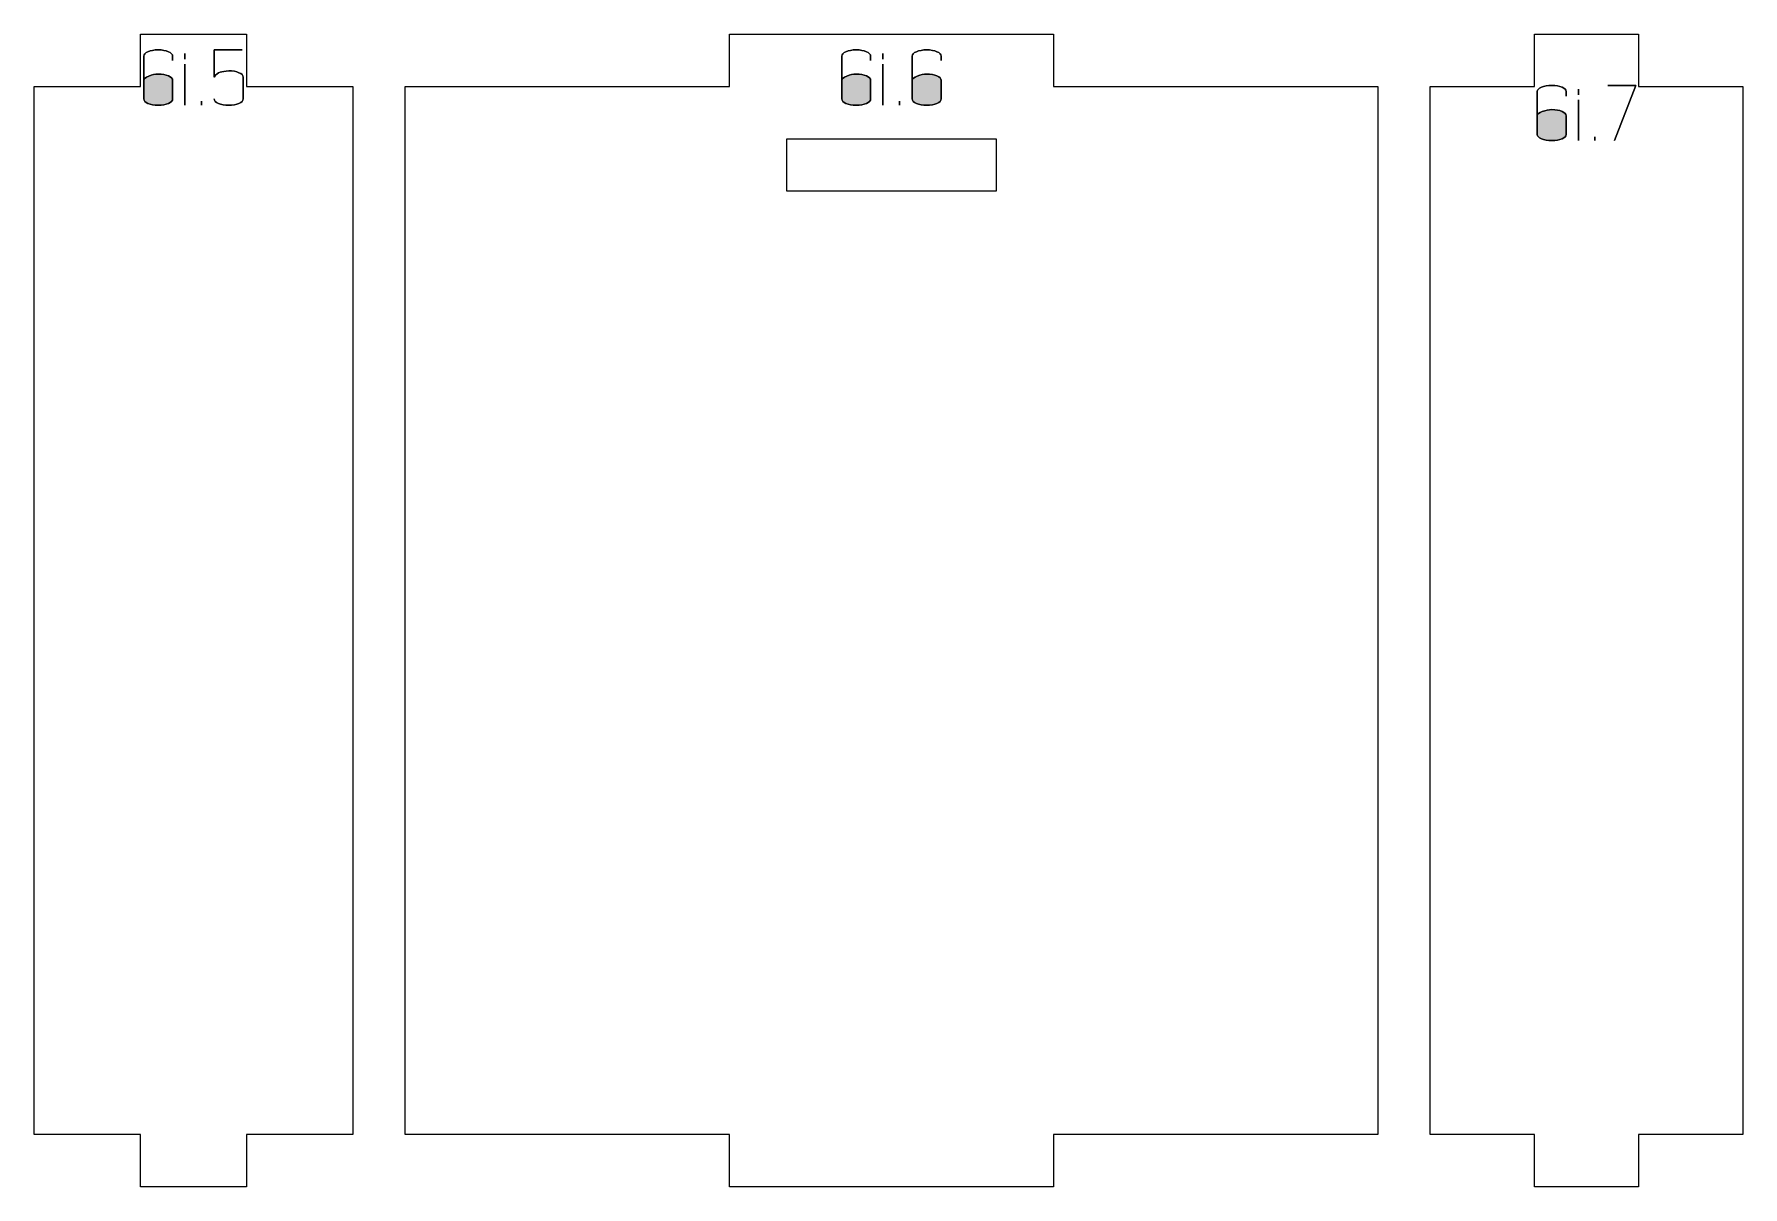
# Model space of a CAD drawing. Header units: centimetres. Extents: x -191 to 212, y -234 to 239.
# Drawn here: x 62.21 to 71.99, y -7.3 to -0.7 of the extents above; entities that cross this region are included whole.
import ezdxf

# ---------------------------------------------------------------- set-up
doc = ezdxf.new("R2010")
doc.units = ezdxf.units.CM
doc.header["$MEASUREMENT"] = 0
doc.layers.add('Capa 1', color=7, linetype='Continuous')

msp = doc.modelspace()

# ---------------------------------------------------------------- hatches: boundary and pattern name
at = {"layer": 'Capa 1', "true_color": 0x3e4095}
h = msp.add_hatch(color=175, dxfattribs=at)
edge = h.paths.add_edge_path()
edge.add_spline(control_points=[(62.91554, -1.10466), (62.892, -1.10466), (62.87235, -1.10122), (62.85661, -1.09434), (62.84086, -1.08746), (62.83299, -1.07913), (62.83299, -1.06935), (62.83299, -1.06935), (62.83299, -0.96249), (62.83299, -0.96249), (62.83299, -0.96249), (62.83299, -0.82353), (62.83299, -0.82353), (62.83299, -0.81375), (62.84086, -0.80542), (62.85661, -0.79854), (62.87235, -0.79166), (62.892, -0.78822), (62.91554, -0.78822), (62.93908, -0.78822), (62.95873, -0.79166), (62.97447, -0.79854), (62.99022, -0.80542), (62.99809, -0.81375), (62.99809, -0.82353), (62.99809, -0.82353), (62.99809, -0.84921), (62.99809, -0.84921), (62.99809, -0.84921), (62.99809, -0.82353), (62.99809, -0.82353), (62.99809, -0.81375), (62.99022, -0.80542), (62.97447, -0.79854), (62.95873, -0.79166), (62.93908, -0.78822), (62.91554, -0.78822), (62.892, -0.78822), (62.87235, -0.79166), (62.85661, -0.79854), (62.84086, -0.80542), (62.83299, -0.81375), (62.83299, -0.82353), (62.83299, -0.82353), (62.83299, -0.96249), (62.83299, -0.96249), (62.83299, -0.95332), (62.84254, -0.94514), (62.86165, -0.93796), (62.88076, -0.93077), (62.89872, -0.92718), (62.91554, -0.92718), (62.93908, -0.92718), (62.95873, -0.93062), (62.97447, -0.9375), (62.99022, -0.94438), (62.99809, -0.95271), (62.99809, -0.96249), (62.99809, -0.96249), (62.99809, -1.06935), (62.99809, -1.06935), (62.99809, -1.07913), (62.99022, -1.08746), (62.97447, -1.09434), (62.95873, -1.10122), (62.93908, -1.10466), (62.91554, -1.10466)], knot_values=[0, 0, 0, 0, 0.0454545, 0.0454545, 0.0454545, 0.0909091, 0.0909091, 0.0909091, 0.1363636, 0.1363636, 0.1363636, 0.1818182, 0.1818182, 0.1818182, 0.2272727, 0.2272727, 0.2272727, 0.2727273, 0.2727273, 0.2727273, 0.3181818, 0.3181818, 0.3181818, 0.3636364, 0.3636364, 0.3636364, 0.4090909, 0.4090909, 0.4090909, 0.4545455, 0.4545455, 0.4545455, 0.5, 0.5, 0.5, 0.5454545, 0.5454545, 0.5454545, 0.5909091, 0.5909091, 0.5909091, 0.6363636, 0.6363636, 0.6363636, 0.6818182, 0.6818182, 0.6818182, 0.7272727, 0.7272727, 0.7272727, 0.7727273, 0.7727273, 0.7727273, 0.8181818, 0.8181818, 0.8181818, 0.8636364, 0.8636364, 0.8636364, 0.9090909, 0.9090909, 0.9090909, 0.9545455, 0.9545455, 0.9545455, 1, 1, 1, 1], degree=3, periodic=1)
h = msp.add_hatch(color=175, dxfattribs=at)
edge = h.paths.add_edge_path()
edge.add_spline(control_points=[(63.06825, -0.84188), (63.06825, -0.84188), (63.06871, -0.80932), (63.06871, -0.80932), (63.06871, -0.80932), (63.06825, -0.84188), (63.06825, -0.84188)], knot_values=[0, 0, 0, 0, 0.5, 0.5, 0.5, 1, 1, 1, 1], degree=3, periodic=1)
h = msp.add_hatch(color=175, dxfattribs=at)
edge = h.paths.add_edge_path()
edge.add_spline(control_points=[(63.06825, -1.10466), (63.06825, -1.10466), (63.06825, -0.87077), (63.06825, -0.87077), (63.06825, -0.87077), (63.06825, -1.10466), (63.06825, -1.10466)], knot_values=[0, 0, 0, 0, 0.5, 0.5, 0.5, 1, 1, 1, 1], degree=3, periodic=1)
h = msp.add_hatch(color=175, dxfattribs=at)
edge = h.paths.add_edge_path()
edge.add_spline(control_points=[(63.31912, -1.10466), (63.29558, -1.10466), (63.27593, -1.10122), (63.26019, -1.09434), (63.24444, -1.08746), (63.23657, -1.07913), (63.23657, -1.06935), (63.23657, -1.07913), (63.24444, -1.08746), (63.26019, -1.09434), (63.27593, -1.10122), (63.29558, -1.10466), (63.31912, -1.10466), (63.34266, -1.10466), (63.36231, -1.10122), (63.37805, -1.09434), (63.3938, -1.08746), (63.40167, -1.07913), (63.40167, -1.06935), (63.40167, -1.06935), (63.40167, -0.94369), (63.40167, -0.94369), (63.40167, -0.9339), (63.3938, -0.92557), (63.37805, -0.91869), (63.36231, -0.91181), (63.34266, -0.90837), (63.31912, -0.90837), (63.29772, -0.91021), (63.28121, -0.91266), (63.26959, -0.91571), (63.25797, -0.91877), (63.24697, -0.9281), (63.23657, -0.94369), (63.23657, -0.94369), (63.23657, -0.78822), (63.23657, -0.78822), (63.23657, -0.78822), (63.39617, -0.78822), (63.39617, -0.78822), (63.39617, -0.78822), (63.23657, -0.78822), (63.23657, -0.78822), (63.23657, -0.78822), (63.23657, -0.94369), (63.23657, -0.94369), (63.24697, -0.9281), (63.25797, -0.91877), (63.26959, -0.91571), (63.28121, -0.91266), (63.29772, -0.91021), (63.31912, -0.90837), (63.34266, -0.90837), (63.36231, -0.91181), (63.37805, -0.91869), (63.3938, -0.92557), (63.40167, -0.9339), (63.40167, -0.94369), (63.40167, -0.94369), (63.40167, -1.06935), (63.40167, -1.06935), (63.40167, -1.07913), (63.3938, -1.08746), (63.37805, -1.09434), (63.36231, -1.10122), (63.34266, -1.10466), (63.31912, -1.10466)], knot_values=[0, 0, 0, 0, 0.0454545, 0.0454545, 0.0454545, 0.0909091, 0.0909091, 0.0909091, 0.1363636, 0.1363636, 0.1363636, 0.1818182, 0.1818182, 0.1818182, 0.2272727, 0.2272727, 0.2272727, 0.2727273, 0.2727273, 0.2727273, 0.3181818, 0.3181818, 0.3181818, 0.3636364, 0.3636364, 0.3636364, 0.4090909, 0.4090909, 0.4090909, 0.4545455, 0.4545455, 0.4545455, 0.5, 0.5, 0.5, 0.5454545, 0.5454545, 0.5454545, 0.5909091, 0.5909091, 0.5909091, 0.6363636, 0.6363636, 0.6363636, 0.6818182, 0.6818182, 0.6818182, 0.7272727, 0.7272727, 0.7272727, 0.7727273, 0.7727273, 0.7727273, 0.8181818, 0.8181818, 0.8181818, 0.8636364, 0.8636364, 0.8636364, 0.9090909, 0.9090909, 0.9090909, 0.9545455, 0.9545455, 0.9545455, 1, 1, 1, 1], degree=3, periodic=1)
h = msp.add_hatch(color=175, dxfattribs=at)
edge = h.paths.add_edge_path()
edge.add_spline(control_points=[(66.91242, -1.10466), (66.88888, -1.10466), (66.86923, -1.10122), (66.85349, -1.09434), (66.83774, -1.08746), (66.82987, -1.07913), (66.82987, -1.06935), (66.82987, -1.06935), (66.82987, -0.96249), (66.82987, -0.96249), (66.82987, -0.96249), (66.82987, -0.82353), (66.82987, -0.82353), (66.82987, -0.81375), (66.83774, -0.80542), (66.85349, -0.79854), (66.86923, -0.79166), (66.88888, -0.78822), (66.91242, -0.78822), (66.93596, -0.78822), (66.95561, -0.79166), (66.97135, -0.79854), (66.9871, -0.80542), (66.99497, -0.81375), (66.99497, -0.82353), (66.99497, -0.82353), (66.99497, -0.84921), (66.99497, -0.84921), (66.99497, -0.84921), (66.99497, -0.82353), (66.99497, -0.82353), (66.99497, -0.81375), (66.9871, -0.80542), (66.97135, -0.79854), (66.95561, -0.79166), (66.93596, -0.78822), (66.91242, -0.78822), (66.88888, -0.78822), (66.86923, -0.79166), (66.85349, -0.79854), (66.83774, -0.80542), (66.82987, -0.81375), (66.82987, -0.82353), (66.82987, -0.82353), (66.82987, -0.96249), (66.82987, -0.96249), (66.82987, -0.95332), (66.83942, -0.94514), (66.85853, -0.93796), (66.87764, -0.93077), (66.8956, -0.92718), (66.91242, -0.92718), (66.93596, -0.92718), (66.95561, -0.93062), (66.97135, -0.9375), (66.9871, -0.94438), (66.99497, -0.95271), (66.99497, -0.96249), (66.99497, -0.96249), (66.99497, -1.06935), (66.99497, -1.06935), (66.99497, -1.07913), (66.9871, -1.08746), (66.97135, -1.09434), (66.95561, -1.10122), (66.93596, -1.10466), (66.91242, -1.10466)], knot_values=[0, 0, 0, 0, 0.0454545, 0.0454545, 0.0454545, 0.0909091, 0.0909091, 0.0909091, 0.1363636, 0.1363636, 0.1363636, 0.1818182, 0.1818182, 0.1818182, 0.2272727, 0.2272727, 0.2272727, 0.2727273, 0.2727273, 0.2727273, 0.3181818, 0.3181818, 0.3181818, 0.3636364, 0.3636364, 0.3636364, 0.4090909, 0.4090909, 0.4090909, 0.4545455, 0.4545455, 0.4545455, 0.5, 0.5, 0.5, 0.5454545, 0.5454545, 0.5454545, 0.5909091, 0.5909091, 0.5909091, 0.6363636, 0.6363636, 0.6363636, 0.6818182, 0.6818182, 0.6818182, 0.7272727, 0.7272727, 0.7272727, 0.7727273, 0.7727273, 0.7727273, 0.8181818, 0.8181818, 0.8181818, 0.8636364, 0.8636364, 0.8636364, 0.9090909, 0.9090909, 0.9090909, 0.9545455, 0.9545455, 0.9545455, 1, 1, 1, 1], degree=3, periodic=1)
h = msp.add_hatch(color=175, dxfattribs=at)
edge = h.paths.add_edge_path()
edge.add_spline(control_points=[(67.06513, -0.84188), (67.06513, -0.84188), (67.06559, -0.80932), (67.06559, -0.80932), (67.06559, -0.80932), (67.06513, -0.84188), (67.06513, -0.84188)], knot_values=[0, 0, 0, 0, 0.5, 0.5, 0.5, 1, 1, 1, 1], degree=3, periodic=1)
h = msp.add_hatch(color=175, dxfattribs=at)
edge = h.paths.add_edge_path()
edge.add_spline(control_points=[(67.06513, -1.10466), (67.06513, -1.10466), (67.06513, -0.87077), (67.06513, -0.87077), (67.06513, -0.87077), (67.06513, -1.10466), (67.06513, -1.10466)], knot_values=[0, 0, 0, 0, 0.5, 0.5, 0.5, 1, 1, 1, 1], degree=3, periodic=1)
h = msp.add_hatch(color=175, dxfattribs=at)
edge = h.paths.add_edge_path()
edge.add_spline(control_points=[(67.316, -1.10466), (67.29246, -1.10466), (67.27281, -1.10122), (67.25707, -1.09434), (67.24132, -1.08746), (67.23345, -1.07913), (67.23345, -1.06935), (67.23345, -1.06935), (67.23345, -0.96249), (67.23345, -0.96249), (67.23345, -0.96249), (67.23345, -0.82353), (67.23345, -0.82353), (67.23345, -0.81375), (67.24132, -0.80542), (67.25707, -0.79854), (67.27281, -0.79166), (67.29246, -0.78822), (67.316, -0.78822), (67.33954, -0.78822), (67.35919, -0.79166), (67.37493, -0.79854), (67.39068, -0.80542), (67.39855, -0.81375), (67.39855, -0.82353), (67.39855, -0.82353), (67.39855, -0.84921), (67.39855, -0.84921), (67.39855, -0.84921), (67.39855, -0.82353), (67.39855, -0.82353), (67.39855, -0.81375), (67.39068, -0.80542), (67.37493, -0.79854), (67.35919, -0.79166), (67.33954, -0.78822), (67.316, -0.78822), (67.29246, -0.78822), (67.27281, -0.79166), (67.25707, -0.79854), (67.24132, -0.80542), (67.23345, -0.81375), (67.23345, -0.82353), (67.23345, -0.82353), (67.23345, -0.96249), (67.23345, -0.96249), (67.23345, -0.95332), (67.243, -0.94514), (67.26211, -0.93796), (67.28122, -0.93077), (67.29918, -0.92718), (67.316, -0.92718), (67.33954, -0.92718), (67.35919, -0.93062), (67.37493, -0.9375), (67.39068, -0.94438), (67.39855, -0.95271), (67.39855, -0.96249), (67.39855, -0.96249), (67.39855, -1.06935), (67.39855, -1.06935), (67.39855, -1.07913), (67.39068, -1.08746), (67.37493, -1.09434), (67.35919, -1.10122), (67.33954, -1.10466), (67.316, -1.10466)], knot_values=[0, 0, 0, 0, 0.0454545, 0.0454545, 0.0454545, 0.0909091, 0.0909091, 0.0909091, 0.1363636, 0.1363636, 0.1363636, 0.1818182, 0.1818182, 0.1818182, 0.2272727, 0.2272727, 0.2272727, 0.2727273, 0.2727273, 0.2727273, 0.3181818, 0.3181818, 0.3181818, 0.3636364, 0.3636364, 0.3636364, 0.4090909, 0.4090909, 0.4090909, 0.4545455, 0.4545455, 0.4545455, 0.5, 0.5, 0.5, 0.5454545, 0.5454545, 0.5454545, 0.5909091, 0.5909091, 0.5909091, 0.6363636, 0.6363636, 0.6363636, 0.6818182, 0.6818182, 0.6818182, 0.7272727, 0.7272727, 0.7272727, 0.7727273, 0.7727273, 0.7727273, 0.8181818, 0.8181818, 0.8181818, 0.8636364, 0.8636364, 0.8636364, 0.9090909, 0.9090909, 0.9090909, 0.9545455, 0.9545455, 0.9545455, 1, 1, 1, 1], degree=3, periodic=1)
h = msp.add_hatch(color=175, dxfattribs=at)
edge = h.paths.add_edge_path()
edge.add_spline(control_points=[(62.83299, -1.06935), (62.83299, -1.07913), (62.84086, -1.08746), (62.85661, -1.09434), (62.87235, -1.10122), (62.892, -1.10466), (62.91554, -1.10466), (62.93908, -1.10466), (62.95873, -1.10122), (62.97447, -1.09434), (62.99022, -1.08746), (62.99809, -1.07913), (62.99809, -1.06935), (62.99809, -1.06935), (62.99809, -0.96249), (62.99809, -0.96249), (62.99809, -0.95271), (62.99022, -0.94438), (62.97447, -0.9375), (62.95873, -0.93062), (62.93908, -0.92718), (62.91554, -0.92718), (62.89872, -0.92718), (62.88076, -0.93077), (62.86165, -0.93796), (62.84254, -0.94514), (62.83299, -0.95332), (62.83299, -0.96249), (62.83299, -0.96249), (62.83299, -1.06935), (62.83299, -1.06935)], knot_values=[0, 0, 0, 0, 0.1, 0.1, 0.1, 0.2, 0.2, 0.2, 0.3, 0.3, 0.3, 0.4, 0.4, 0.4, 0.5, 0.5, 0.5, 0.6, 0.6, 0.6, 0.7, 0.7, 0.7, 0.8, 0.8, 0.8, 0.9, 0.9, 0.9, 1, 1, 1, 1], degree=3, periodic=1)
h = msp.add_hatch(color=175, dxfattribs=at)
edge = h.paths.add_edge_path()
edge.add_spline(control_points=[(66.82987, -1.06935), (66.82987, -1.07913), (66.83774, -1.08746), (66.85349, -1.09434), (66.86923, -1.10122), (66.88888, -1.10466), (66.91242, -1.10466), (66.93596, -1.10466), (66.95561, -1.10122), (66.97135, -1.09434), (66.9871, -1.08746), (66.99497, -1.07913), (66.99497, -1.06935), (66.99497, -1.06935), (66.99497, -0.96249), (66.99497, -0.96249), (66.99497, -0.95271), (66.9871, -0.94438), (66.97135, -0.9375), (66.95561, -0.93062), (66.93596, -0.92718), (66.91242, -0.92718), (66.8956, -0.92718), (66.87764, -0.93077), (66.85853, -0.93796), (66.83942, -0.94514), (66.82987, -0.95332), (66.82987, -0.96249), (66.82987, -0.96249), (66.82987, -1.06935), (66.82987, -1.06935)], knot_values=[0, 0, 0, 0, 0.1, 0.1, 0.1, 0.2, 0.2, 0.2, 0.3, 0.3, 0.3, 0.4, 0.4, 0.4, 0.5, 0.5, 0.5, 0.6, 0.6, 0.6, 0.7, 0.7, 0.7, 0.8, 0.8, 0.8, 0.9, 0.9, 0.9, 1, 1, 1, 1], degree=3, periodic=1)
h = msp.add_hatch(color=175, dxfattribs=at)
edge = h.paths.add_edge_path()
edge.add_spline(control_points=[(67.23345, -1.06935), (67.23345, -1.07913), (67.24132, -1.08746), (67.25707, -1.09434), (67.27281, -1.10122), (67.29246, -1.10466), (67.316, -1.10466), (67.33954, -1.10466), (67.35919, -1.10122), (67.37493, -1.09434), (67.39068, -1.08746), (67.39855, -1.07913), (67.39855, -1.06935), (67.39855, -1.06935), (67.39855, -0.96249), (67.39855, -0.96249), (67.39855, -0.95271), (67.39068, -0.94438), (67.37493, -0.9375), (67.35919, -0.93062), (67.33954, -0.92718), (67.316, -0.92718), (67.29918, -0.92718), (67.28122, -0.93077), (67.26211, -0.93796), (67.243, -0.94514), (67.23345, -0.95332), (67.23345, -0.96249), (67.23345, -0.96249), (67.23345, -1.06935), (67.23345, -1.06935)], knot_values=[0, 0, 0, 0, 0.1, 0.1, 0.1, 0.2, 0.2, 0.2, 0.3, 0.3, 0.3, 0.4, 0.4, 0.4, 0.5, 0.5, 0.5, 0.6, 0.6, 0.6, 0.7, 0.7, 0.7, 0.8, 0.8, 0.8, 0.9, 0.9, 0.9, 1, 1, 1, 1], degree=3, periodic=1)
h = msp.add_hatch(color=175, dxfattribs=at)
edge = h.paths.add_edge_path()
edge.add_spline(control_points=[(70.89512, -1.30786), (70.87158, -1.30786), (70.85193, -1.30442), (70.83619, -1.29754), (70.82044, -1.29066), (70.81257, -1.28233), (70.81257, -1.27255), (70.81257, -1.27255), (70.81257, -1.16569), (70.81257, -1.16569), (70.81257, -1.16569), (70.81257, -1.02673), (70.81257, -1.02673), (70.81257, -1.01695), (70.82044, -1.00862), (70.83619, -1.00174), (70.85193, -0.99486), (70.87158, -0.99142), (70.89512, -0.99142), (70.91866, -0.99142), (70.93831, -0.99486), (70.95405, -1.00174), (70.9698, -1.00862), (70.97767, -1.01695), (70.97767, -1.02673), (70.97767, -1.02673), (70.97767, -1.05241), (70.97767, -1.05241), (70.97767, -1.05241), (70.97767, -1.02673), (70.97767, -1.02673), (70.97767, -1.01695), (70.9698, -1.00862), (70.95405, -1.00174), (70.93831, -0.99486), (70.91866, -0.99142), (70.89512, -0.99142), (70.87158, -0.99142), (70.85193, -0.99486), (70.83619, -1.00174), (70.82044, -1.00862), (70.81257, -1.01695), (70.81257, -1.02673), (70.81257, -1.02673), (70.81257, -1.16569), (70.81257, -1.16569), (70.81257, -1.15652), (70.82212, -1.14834), (70.84123, -1.14116), (70.86034, -1.13397), (70.8783, -1.13038), (70.89512, -1.13038), (70.91866, -1.13038), (70.93831, -1.13382), (70.95405, -1.1407), (70.9698, -1.14758), (70.97767, -1.15591), (70.97767, -1.16569), (70.97767, -1.16569), (70.97767, -1.27255), (70.97767, -1.27255), (70.97767, -1.28233), (70.9698, -1.29066), (70.95405, -1.29754), (70.93831, -1.30442), (70.91866, -1.30786), (70.89512, -1.30786)], knot_values=[0, 0, 0, 0, 0.0454545, 0.0454545, 0.0454545, 0.0909091, 0.0909091, 0.0909091, 0.1363636, 0.1363636, 0.1363636, 0.1818182, 0.1818182, 0.1818182, 0.2272727, 0.2272727, 0.2272727, 0.2727273, 0.2727273, 0.2727273, 0.3181818, 0.3181818, 0.3181818, 0.3636364, 0.3636364, 0.3636364, 0.4090909, 0.4090909, 0.4090909, 0.4545455, 0.4545455, 0.4545455, 0.5, 0.5, 0.5, 0.5454545, 0.5454545, 0.5454545, 0.5909091, 0.5909091, 0.5909091, 0.6363636, 0.6363636, 0.6363636, 0.6818182, 0.6818182, 0.6818182, 0.7272727, 0.7272727, 0.7272727, 0.7727273, 0.7727273, 0.7727273, 0.8181818, 0.8181818, 0.8181818, 0.8636364, 0.8636364, 0.8636364, 0.9090909, 0.9090909, 0.9090909, 0.9545455, 0.9545455, 0.9545455, 1, 1, 1, 1], degree=3, periodic=1)
h = msp.add_hatch(color=175, dxfattribs=at)
edge = h.paths.add_edge_path()
edge.add_spline(control_points=[(71.04783, -1.04508), (71.04783, -1.04508), (71.04829, -1.01252), (71.04829, -1.01252), (71.04829, -1.01252), (71.04783, -1.04508), (71.04783, -1.04508)], knot_values=[0, 0, 0, 0, 0.5, 0.5, 0.5, 1, 1, 1, 1], degree=3, periodic=1)
h = msp.add_hatch(color=175, dxfattribs=at)
edge = h.paths.add_edge_path()
edge.add_spline(control_points=[(71.04783, -1.30786), (71.04783, -1.30786), (71.04783, -1.07397), (71.04783, -1.07397), (71.04783, -1.07397), (71.04783, -1.30786), (71.04783, -1.30786)], knot_values=[0, 0, 0, 0, 0.5, 0.5, 0.5, 1, 1, 1, 1], degree=3, periodic=1)
h = msp.add_hatch(color=175, dxfattribs=at)
edge = h.paths.add_edge_path()
edge.add_spline(control_points=[(71.25467, -1.30786), (71.25467, -1.30786), (71.37575, -0.99142), (71.37575, -0.99142), (71.37575, -0.99142), (71.21615, -0.99142), (71.21615, -0.99142), (71.21615, -0.99142), (71.37575, -0.99142), (71.37575, -0.99142), (71.37575, -0.99142), (71.25467, -1.30786), (71.25467, -1.30786)], knot_values=[0, 0, 0, 0, 0.25, 0.25, 0.25, 0.5, 0.5, 0.5, 0.75, 0.75, 0.75, 1, 1, 1, 1], degree=3, periodic=1)
h = msp.add_hatch(color=175, dxfattribs=at)
edge = h.paths.add_edge_path()
edge.add_spline(control_points=[(63.16319, -1.10466), (63.16319, -1.10466), (63.16319, -1.08219), (63.16319, -1.08219), (63.16319, -1.08219), (63.16319, -1.10466), (63.16319, -1.10466)], knot_values=[0, 0, 0, 0, 0.5, 0.5, 0.5, 1, 1, 1, 1], degree=3, periodic=1)
h = msp.add_hatch(color=175, dxfattribs=at)
edge = h.paths.add_edge_path()
edge.add_spline(control_points=[(67.16007, -1.10466), (67.16007, -1.10466), (67.16007, -1.08219), (67.16007, -1.08219), (67.16007, -1.08219), (67.16007, -1.10466), (67.16007, -1.10466)], knot_values=[0, 0, 0, 0, 0.5, 0.5, 0.5, 1, 1, 1, 1], degree=3, periodic=1)
h = msp.add_hatch(color=175, dxfattribs=at)
edge = h.paths.add_edge_path()
edge.add_spline(control_points=[(70.81257, -1.27255), (70.81257, -1.28233), (70.82044, -1.29066), (70.83619, -1.29754), (70.85193, -1.30442), (70.87158, -1.30786), (70.89512, -1.30786), (70.91866, -1.30786), (70.93831, -1.30442), (70.95405, -1.29754), (70.9698, -1.29066), (70.97767, -1.28233), (70.97767, -1.27255), (70.97767, -1.27255), (70.97767, -1.16569), (70.97767, -1.16569), (70.97767, -1.15591), (70.9698, -1.14758), (70.95405, -1.1407), (70.93831, -1.13382), (70.91866, -1.13038), (70.89512, -1.13038), (70.8783, -1.13038), (70.86034, -1.13397), (70.84123, -1.14116), (70.82212, -1.14834), (70.81257, -1.15652), (70.81257, -1.16569), (70.81257, -1.16569), (70.81257, -1.27255), (70.81257, -1.27255)], knot_values=[0, 0, 0, 0, 0.1, 0.1, 0.1, 0.2, 0.2, 0.2, 0.3, 0.3, 0.3, 0.4, 0.4, 0.4, 0.5, 0.5, 0.5, 0.6, 0.6, 0.6, 0.7, 0.7, 0.7, 0.8, 0.8, 0.8, 0.9, 0.9, 0.9, 1, 1, 1, 1], degree=3, periodic=1)
h = msp.add_hatch(color=175, dxfattribs=at)
edge = h.paths.add_edge_path()
edge.add_spline(control_points=[(71.14277, -1.30786), (71.14277, -1.30786), (71.14277, -1.28539), (71.14277, -1.28539), (71.14277, -1.28539), (71.14277, -1.30786), (71.14277, -1.30786)], knot_values=[0, 0, 0, 0, 0.5, 0.5, 0.5, 1, 1, 1, 1], degree=3, periodic=1)

# ---------------------------------------------------------------- linework, layer by layer
at = {"layer": 'Capa 1', "color": 240, "lineweight": 20}
for points, knots in [([(62.20526, -0.99826), (62.20526, -0.99826), (62.20526, -6.99826), (62.20526, -6.99826), (62.20526, -6.99826), (62.8133, -6.99826), (62.8133, -6.99826), (62.8133, -6.99826), (62.8133, -7.29826), (62.8133, -7.29826), (62.8133, -7.29826), (63.42135, -7.29826), (63.42135, -7.29826), (63.42135, -7.29826), (63.42135, -6.99826), (63.42135, -6.99826), (63.42135, -6.99826), (64.0294, -6.99826), (64.0294, -6.99826), (64.0294, -6.99826), (64.0294, -0.99826), (64.0294, -0.99826), (64.0294, -0.99826), (63.42135, -0.99826), (63.42135, -0.99826), (63.42135, -0.99826), (63.42135, -0.69826), (63.42135, -0.69826), (63.42135, -0.69826), (62.8133, -0.69826), (62.8133, -0.69826), (62.8133, -0.69826), (62.8133, -0.99826), (62.8133, -0.99826), (62.8133, -0.99826), (62.20526, -0.99826), (62.20526, -0.99826)], [0, 0, 0, 0, 0.0833333, 0.0833333, 0.0833333, 0.1666667, 0.1666667, 0.1666667, 0.25, 0.25, 0.25, 0.3333333, 0.3333333, 0.3333333, 0.4166667, 0.4166667, 0.4166667, 0.5, 0.5, 0.5, 0.5833333, 0.5833333, 0.5833333, 0.6666667, 0.6666667, 0.6666667, 0.75, 0.75, 0.75, 0.8333333, 0.8333333, 0.8333333, 0.9166667, 0.9166667, 0.9166667, 1, 1, 1, 1]), ([(64.3294, -0.99826), (64.3294, -0.99826), (64.3294, -6.99826), (64.3294, -6.99826), (64.3294, -6.99826), (66.18594, -6.99826), (66.18594, -6.99826), (66.18594, -6.99826), (66.18594, -7.29826), (66.18594, -7.29826), (66.18594, -7.29826), (68.04248, -7.29826), (68.04248, -7.29826), (68.04248, -7.29826), (68.04248, -6.99826), (68.04248, -6.99826), (68.04248, -6.99826), (69.89903, -6.99826), (69.89903, -6.99826), (69.89903, -6.99826), (69.89903, -0.99826), (69.89903, -0.99826), (69.89903, -0.99826), (68.04248, -0.99826), (68.04248, -0.99826), (68.04248, -0.99826), (68.04248, -0.69826), (68.04248, -0.69826), (68.04248, -0.69826), (66.18594, -0.69826), (66.18594, -0.69826), (66.18594, -0.69826), (66.18594, -0.99826), (66.18594, -0.99826), (66.18594, -0.99826), (64.3294, -0.99826), (64.3294, -0.99826)], [0, 0, 0, 0, 0.0833333, 0.0833333, 0.0833333, 0.1666667, 0.1666667, 0.1666667, 0.25, 0.25, 0.25, 0.3333333, 0.3333333, 0.3333333, 0.4166667, 0.4166667, 0.4166667, 0.5, 0.5, 0.5, 0.5833333, 0.5833333, 0.5833333, 0.6666667, 0.6666667, 0.6666667, 0.75, 0.75, 0.75, 0.8333333, 0.8333333, 0.8333333, 0.9166667, 0.9166667, 0.9166667, 1, 1, 1, 1]), ([(70.19903, -0.99826), (70.19903, -0.99826), (70.19903, -6.99826), (70.19903, -6.99826), (70.19903, -6.99826), (70.79578, -6.99826), (70.79578, -6.99826), (70.79578, -6.99826), (70.79578, -7.29826), (70.79578, -7.29826), (70.79578, -7.29826), (71.39254, -7.29826), (71.39254, -7.29826), (71.39254, -7.29826), (71.39254, -6.99826), (71.39254, -6.99826), (71.39254, -6.99826), (71.98929, -6.99826), (71.98929, -6.99826), (71.98929, -6.99826), (71.98929, -0.99826), (71.98929, -0.99826), (71.98929, -0.99826), (71.39254, -0.99826), (71.39254, -0.99826), (71.39254, -0.99826), (71.39254, -0.69826), (71.39254, -0.69826), (71.39254, -0.69826), (70.79578, -0.69826), (70.79578, -0.69826), (70.79578, -0.69826), (70.79578, -0.99826), (70.79578, -0.99826), (70.79578, -0.99826), (70.19903, -0.99826), (70.19903, -0.99826)], [0, 0, 0, 0, 0.0833333, 0.0833333, 0.0833333, 0.1666667, 0.1666667, 0.1666667, 0.25, 0.25, 0.25, 0.3333333, 0.3333333, 0.3333333, 0.4166667, 0.4166667, 0.4166667, 0.5, 0.5, 0.5, 0.5833333, 0.5833333, 0.5833333, 0.6666667, 0.6666667, 0.6666667, 0.75, 0.75, 0.75, 0.8333333, 0.8333333, 0.8333333, 0.9166667, 0.9166667, 0.9166667, 1, 1, 1, 1]), ([(66.51421, -1.59796), (66.51421, -1.59796), (67.71421, -1.59796), (67.71421, -1.59796), (67.71421, -1.59796), (67.71421, -1.29796), (67.71421, -1.29796), (67.71421, -1.29796), (66.51421, -1.29796), (66.51421, -1.29796), (66.51421, -1.29796), (66.51421, -1.59796), (66.51421, -1.59796)], [0, 0, 0, 0, 0.25, 0.25, 0.25, 0.5, 0.5, 0.5, 0.75, 0.75, 0.75, 1, 1, 1, 1])]:
    msp.add_open_spline(points, degree=3, knots=knots, dxfattribs=at)
at = {"layer": 'Capa 1', "color": 114, "lineweight": 9}
for points, knots in [([(62.91554, -1.10466), (62.892, -1.10466), (62.87235, -1.10122), (62.85661, -1.09434), (62.84086, -1.08746), (62.83299, -1.07913), (62.83299, -1.06935), (62.83299, -1.06935), (62.83299, -0.96249), (62.83299, -0.96249), (62.83299, -0.96249), (62.83299, -0.82353), (62.83299, -0.82353), (62.83299, -0.81375), (62.84086, -0.80542), (62.85661, -0.79854), (62.87235, -0.79166), (62.892, -0.78822), (62.91554, -0.78822), (62.93908, -0.78822), (62.95873, -0.79166), (62.97447, -0.79854), (62.99022, -0.80542), (62.99809, -0.81375), (62.99809, -0.82353), (62.99809, -0.82353), (62.99809, -0.84921), (62.99809, -0.84921), (62.99809, -0.84921), (62.99809, -0.82353), (62.99809, -0.82353), (62.99809, -0.81375), (62.99022, -0.80542), (62.97447, -0.79854), (62.95873, -0.79166), (62.93908, -0.78822), (62.91554, -0.78822), (62.892, -0.78822), (62.87235, -0.79166), (62.85661, -0.79854), (62.84086, -0.80542), (62.83299, -0.81375), (62.83299, -0.82353), (62.83299, -0.82353), (62.83299, -0.96249), (62.83299, -0.96249), (62.83299, -0.95332), (62.84254, -0.94514), (62.86165, -0.93796), (62.88076, -0.93077), (62.89872, -0.92718), (62.91554, -0.92718), (62.93908, -0.92718), (62.95873, -0.93062), (62.97447, -0.9375), (62.99022, -0.94438), (62.99809, -0.95271), (62.99809, -0.96249), (62.99809, -0.96249), (62.99809, -1.06935), (62.99809, -1.06935), (62.99809, -1.07913), (62.99022, -1.08746), (62.97447, -1.09434), (62.95873, -1.10122), (62.93908, -1.10466), (62.91554, -1.10466)], [0, 0, 0, 0, 0.0454545, 0.0454545, 0.0454545, 0.0909091, 0.0909091, 0.0909091, 0.1363636, 0.1363636, 0.1363636, 0.1818182, 0.1818182, 0.1818182, 0.2272727, 0.2272727, 0.2272727, 0.2727273, 0.2727273, 0.2727273, 0.3181818, 0.3181818, 0.3181818, 0.3636364, 0.3636364, 0.3636364, 0.4090909, 0.4090909, 0.4090909, 0.4545455, 0.4545455, 0.4545455, 0.5, 0.5, 0.5, 0.5454545, 0.5454545, 0.5454545, 0.5909091, 0.5909091, 0.5909091, 0.6363636, 0.6363636, 0.6363636, 0.6818182, 0.6818182, 0.6818182, 0.7272727, 0.7272727, 0.7272727, 0.7727273, 0.7727273, 0.7727273, 0.8181818, 0.8181818, 0.8181818, 0.8636364, 0.8636364, 0.8636364, 0.9090909, 0.9090909, 0.9090909, 0.9545455, 0.9545455, 0.9545455, 1, 1, 1, 1]), ([(63.06825, -0.84188), (63.06825, -0.84188), (63.06871, -0.80932), (63.06871, -0.80932), (63.06871, -0.80932), (63.06825, -0.84188), (63.06825, -0.84188)], [0, 0, 0, 0, 0.5, 0.5, 0.5, 1, 1, 1, 1]), ([(63.06825, -1.10466), (63.06825, -1.10466), (63.06825, -0.87077), (63.06825, -0.87077), (63.06825, -0.87077), (63.06825, -1.10466), (63.06825, -1.10466)], [0, 0, 0, 0, 0.5, 0.5, 0.5, 1, 1, 1, 1]), ([(63.31912, -1.10466), (63.29558, -1.10466), (63.27593, -1.10122), (63.26019, -1.09434), (63.24444, -1.08746), (63.23657, -1.07913), (63.23657, -1.06935), (63.23657, -1.07913), (63.24444, -1.08746), (63.26019, -1.09434), (63.27593, -1.10122), (63.29558, -1.10466), (63.31912, -1.10466), (63.34266, -1.10466), (63.36231, -1.10122), (63.37805, -1.09434), (63.3938, -1.08746), (63.40167, -1.07913), (63.40167, -1.06935), (63.40167, -1.06935), (63.40167, -0.94369), (63.40167, -0.94369), (63.40167, -0.9339), (63.3938, -0.92557), (63.37805, -0.91869), (63.36231, -0.91181), (63.34266, -0.90837), (63.31912, -0.90837), (63.29772, -0.91021), (63.28121, -0.91266), (63.26959, -0.91571), (63.25797, -0.91877), (63.24697, -0.9281), (63.23657, -0.94369), (63.23657, -0.94369), (63.23657, -0.78822), (63.23657, -0.78822), (63.23657, -0.78822), (63.39617, -0.78822), (63.39617, -0.78822), (63.39617, -0.78822), (63.23657, -0.78822), (63.23657, -0.78822), (63.23657, -0.78822), (63.23657, -0.94369), (63.23657, -0.94369), (63.24697, -0.9281), (63.25797, -0.91877), (63.26959, -0.91571), (63.28121, -0.91266), (63.29772, -0.91021), (63.31912, -0.90837), (63.34266, -0.90837), (63.36231, -0.91181), (63.37805, -0.91869), (63.3938, -0.92557), (63.40167, -0.9339), (63.40167, -0.94369), (63.40167, -0.94369), (63.40167, -1.06935), (63.40167, -1.06935), (63.40167, -1.07913), (63.3938, -1.08746), (63.37805, -1.09434), (63.36231, -1.10122), (63.34266, -1.10466), (63.31912, -1.10466)], [0, 0, 0, 0, 0.0454545, 0.0454545, 0.0454545, 0.0909091, 0.0909091, 0.0909091, 0.1363636, 0.1363636, 0.1363636, 0.1818182, 0.1818182, 0.1818182, 0.2272727, 0.2272727, 0.2272727, 0.2727273, 0.2727273, 0.2727273, 0.3181818, 0.3181818, 0.3181818, 0.3636364, 0.3636364, 0.3636364, 0.4090909, 0.4090909, 0.4090909, 0.4545455, 0.4545455, 0.4545455, 0.5, 0.5, 0.5, 0.5454545, 0.5454545, 0.5454545, 0.5909091, 0.5909091, 0.5909091, 0.6363636, 0.6363636, 0.6363636, 0.6818182, 0.6818182, 0.6818182, 0.7272727, 0.7272727, 0.7272727, 0.7727273, 0.7727273, 0.7727273, 0.8181818, 0.8181818, 0.8181818, 0.8636364, 0.8636364, 0.8636364, 0.9090909, 0.9090909, 0.9090909, 0.9545455, 0.9545455, 0.9545455, 1, 1, 1, 1]), ([(66.91242, -1.10466), (66.88888, -1.10466), (66.86923, -1.10122), (66.85349, -1.09434), (66.83774, -1.08746), (66.82987, -1.07913), (66.82987, -1.06935), (66.82987, -1.06935), (66.82987, -0.96249), (66.82987, -0.96249), (66.82987, -0.96249), (66.82987, -0.82353), (66.82987, -0.82353), (66.82987, -0.81375), (66.83774, -0.80542), (66.85349, -0.79854), (66.86923, -0.79166), (66.88888, -0.78822), (66.91242, -0.78822), (66.93596, -0.78822), (66.95561, -0.79166), (66.97135, -0.79854), (66.9871, -0.80542), (66.99497, -0.81375), (66.99497, -0.82353), (66.99497, -0.82353), (66.99497, -0.84921), (66.99497, -0.84921), (66.99497, -0.84921), (66.99497, -0.82353), (66.99497, -0.82353), (66.99497, -0.81375), (66.9871, -0.80542), (66.97135, -0.79854), (66.95561, -0.79166), (66.93596, -0.78822), (66.91242, -0.78822), (66.88888, -0.78822), (66.86923, -0.79166), (66.85349, -0.79854), (66.83774, -0.80542), (66.82987, -0.81375), (66.82987, -0.82353), (66.82987, -0.82353), (66.82987, -0.96249), (66.82987, -0.96249), (66.82987, -0.95332), (66.83942, -0.94514), (66.85853, -0.93796), (66.87764, -0.93077), (66.8956, -0.92718), (66.91242, -0.92718), (66.93596, -0.92718), (66.95561, -0.93062), (66.97135, -0.9375), (66.9871, -0.94438), (66.99497, -0.95271), (66.99497, -0.96249), (66.99497, -0.96249), (66.99497, -1.06935), (66.99497, -1.06935), (66.99497, -1.07913), (66.9871, -1.08746), (66.97135, -1.09434), (66.95561, -1.10122), (66.93596, -1.10466), (66.91242, -1.10466)], [0, 0, 0, 0, 0.0454545, 0.0454545, 0.0454545, 0.0909091, 0.0909091, 0.0909091, 0.1363636, 0.1363636, 0.1363636, 0.1818182, 0.1818182, 0.1818182, 0.2272727, 0.2272727, 0.2272727, 0.2727273, 0.2727273, 0.2727273, 0.3181818, 0.3181818, 0.3181818, 0.3636364, 0.3636364, 0.3636364, 0.4090909, 0.4090909, 0.4090909, 0.4545455, 0.4545455, 0.4545455, 0.5, 0.5, 0.5, 0.5454545, 0.5454545, 0.5454545, 0.5909091, 0.5909091, 0.5909091, 0.6363636, 0.6363636, 0.6363636, 0.6818182, 0.6818182, 0.6818182, 0.7272727, 0.7272727, 0.7272727, 0.7727273, 0.7727273, 0.7727273, 0.8181818, 0.8181818, 0.8181818, 0.8636364, 0.8636364, 0.8636364, 0.9090909, 0.9090909, 0.9090909, 0.9545455, 0.9545455, 0.9545455, 1, 1, 1, 1]), ([(67.06513, -0.84188), (67.06513, -0.84188), (67.06559, -0.80932), (67.06559, -0.80932), (67.06559, -0.80932), (67.06513, -0.84188), (67.06513, -0.84188)], [0, 0, 0, 0, 0.5, 0.5, 0.5, 1, 1, 1, 1]), ([(67.06513, -1.10466), (67.06513, -1.10466), (67.06513, -0.87077), (67.06513, -0.87077), (67.06513, -0.87077), (67.06513, -1.10466), (67.06513, -1.10466)], [0, 0, 0, 0, 0.5, 0.5, 0.5, 1, 1, 1, 1]), ([(67.316, -1.10466), (67.29246, -1.10466), (67.27281, -1.10122), (67.25707, -1.09434), (67.24132, -1.08746), (67.23345, -1.07913), (67.23345, -1.06935), (67.23345, -1.06935), (67.23345, -0.96249), (67.23345, -0.96249), (67.23345, -0.96249), (67.23345, -0.82353), (67.23345, -0.82353), (67.23345, -0.81375), (67.24132, -0.80542), (67.25707, -0.79854), (67.27281, -0.79166), (67.29246, -0.78822), (67.316, -0.78822), (67.33954, -0.78822), (67.35919, -0.79166), (67.37493, -0.79854), (67.39068, -0.80542), (67.39855, -0.81375), (67.39855, -0.82353), (67.39855, -0.82353), (67.39855, -0.84921), (67.39855, -0.84921), (67.39855, -0.84921), (67.39855, -0.82353), (67.39855, -0.82353), (67.39855, -0.81375), (67.39068, -0.80542), (67.37493, -0.79854), (67.35919, -0.79166), (67.33954, -0.78822), (67.316, -0.78822), (67.29246, -0.78822), (67.27281, -0.79166), (67.25707, -0.79854), (67.24132, -0.80542), (67.23345, -0.81375), (67.23345, -0.82353), (67.23345, -0.82353), (67.23345, -0.96249), (67.23345, -0.96249), (67.23345, -0.95332), (67.243, -0.94514), (67.26211, -0.93796), (67.28122, -0.93077), (67.29918, -0.92718), (67.316, -0.92718), (67.33954, -0.92718), (67.35919, -0.93062), (67.37493, -0.9375), (67.39068, -0.94438), (67.39855, -0.95271), (67.39855, -0.96249), (67.39855, -0.96249), (67.39855, -1.06935), (67.39855, -1.06935), (67.39855, -1.07913), (67.39068, -1.08746), (67.37493, -1.09434), (67.35919, -1.10122), (67.33954, -1.10466), (67.316, -1.10466)], [0, 0, 0, 0, 0.0454545, 0.0454545, 0.0454545, 0.0909091, 0.0909091, 0.0909091, 0.1363636, 0.1363636, 0.1363636, 0.1818182, 0.1818182, 0.1818182, 0.2272727, 0.2272727, 0.2272727, 0.2727273, 0.2727273, 0.2727273, 0.3181818, 0.3181818, 0.3181818, 0.3636364, 0.3636364, 0.3636364, 0.4090909, 0.4090909, 0.4090909, 0.4545455, 0.4545455, 0.4545455, 0.5, 0.5, 0.5, 0.5454545, 0.5454545, 0.5454545, 0.5909091, 0.5909091, 0.5909091, 0.6363636, 0.6363636, 0.6363636, 0.6818182, 0.6818182, 0.6818182, 0.7272727, 0.7272727, 0.7272727, 0.7727273, 0.7727273, 0.7727273, 0.8181818, 0.8181818, 0.8181818, 0.8636364, 0.8636364, 0.8636364, 0.9090909, 0.9090909, 0.9090909, 0.9545455, 0.9545455, 0.9545455, 1, 1, 1, 1]), ([(62.83299, -1.06935), (62.83299, -1.07913), (62.84086, -1.08746), (62.85661, -1.09434), (62.87235, -1.10122), (62.892, -1.10466), (62.91554, -1.10466), (62.93908, -1.10466), (62.95873, -1.10122), (62.97447, -1.09434), (62.99022, -1.08746), (62.99809, -1.07913), (62.99809, -1.06935), (62.99809, -1.06935), (62.99809, -0.96249), (62.99809, -0.96249), (62.99809, -0.95271), (62.99022, -0.94438), (62.97447, -0.9375), (62.95873, -0.93062), (62.93908, -0.92718), (62.91554, -0.92718), (62.89872, -0.92718), (62.88076, -0.93077), (62.86165, -0.93796), (62.84254, -0.94514), (62.83299, -0.95332), (62.83299, -0.96249), (62.83299, -0.96249), (62.83299, -1.06935), (62.83299, -1.06935)], [0, 0, 0, 0, 0.1, 0.1, 0.1, 0.2, 0.2, 0.2, 0.3, 0.3, 0.3, 0.4, 0.4, 0.4, 0.5, 0.5, 0.5, 0.6, 0.6, 0.6, 0.7, 0.7, 0.7, 0.8, 0.8, 0.8, 0.9, 0.9, 0.9, 1, 1, 1, 1]), ([(66.82987, -1.06935), (66.82987, -1.07913), (66.83774, -1.08746), (66.85349, -1.09434), (66.86923, -1.10122), (66.88888, -1.10466), (66.91242, -1.10466), (66.93596, -1.10466), (66.95561, -1.10122), (66.97135, -1.09434), (66.9871, -1.08746), (66.99497, -1.07913), (66.99497, -1.06935), (66.99497, -1.06935), (66.99497, -0.96249), (66.99497, -0.96249), (66.99497, -0.95271), (66.9871, -0.94438), (66.97135, -0.9375), (66.95561, -0.93062), (66.93596, -0.92718), (66.91242, -0.92718), (66.8956, -0.92718), (66.87764, -0.93077), (66.85853, -0.93796), (66.83942, -0.94514), (66.82987, -0.95332), (66.82987, -0.96249), (66.82987, -0.96249), (66.82987, -1.06935), (66.82987, -1.06935)], [0, 0, 0, 0, 0.1, 0.1, 0.1, 0.2, 0.2, 0.2, 0.3, 0.3, 0.3, 0.4, 0.4, 0.4, 0.5, 0.5, 0.5, 0.6, 0.6, 0.6, 0.7, 0.7, 0.7, 0.8, 0.8, 0.8, 0.9, 0.9, 0.9, 1, 1, 1, 1]), ([(67.23345, -1.06935), (67.23345, -1.07913), (67.24132, -1.08746), (67.25707, -1.09434), (67.27281, -1.10122), (67.29246, -1.10466), (67.316, -1.10466), (67.33954, -1.10466), (67.35919, -1.10122), (67.37493, -1.09434), (67.39068, -1.08746), (67.39855, -1.07913), (67.39855, -1.06935), (67.39855, -1.06935), (67.39855, -0.96249), (67.39855, -0.96249), (67.39855, -0.95271), (67.39068, -0.94438), (67.37493, -0.9375), (67.35919, -0.93062), (67.33954, -0.92718), (67.316, -0.92718), (67.29918, -0.92718), (67.28122, -0.93077), (67.26211, -0.93796), (67.243, -0.94514), (67.23345, -0.95332), (67.23345, -0.96249), (67.23345, -0.96249), (67.23345, -1.06935), (67.23345, -1.06935)], [0, 0, 0, 0, 0.1, 0.1, 0.1, 0.2, 0.2, 0.2, 0.3, 0.3, 0.3, 0.4, 0.4, 0.4, 0.5, 0.5, 0.5, 0.6, 0.6, 0.6, 0.7, 0.7, 0.7, 0.8, 0.8, 0.8, 0.9, 0.9, 0.9, 1, 1, 1, 1]), ([(70.89512, -1.30786), (70.87158, -1.30786), (70.85193, -1.30442), (70.83619, -1.29754), (70.82044, -1.29066), (70.81257, -1.28233), (70.81257, -1.27255), (70.81257, -1.27255), (70.81257, -1.16569), (70.81257, -1.16569), (70.81257, -1.16569), (70.81257, -1.02673), (70.81257, -1.02673), (70.81257, -1.01695), (70.82044, -1.00862), (70.83619, -1.00174), (70.85193, -0.99486), (70.87158, -0.99142), (70.89512, -0.99142), (70.91866, -0.99142), (70.93831, -0.99486), (70.95405, -1.00174), (70.9698, -1.00862), (70.97767, -1.01695), (70.97767, -1.02673), (70.97767, -1.02673), (70.97767, -1.05241), (70.97767, -1.05241), (70.97767, -1.05241), (70.97767, -1.02673), (70.97767, -1.02673), (70.97767, -1.01695), (70.9698, -1.00862), (70.95405, -1.00174), (70.93831, -0.99486), (70.91866, -0.99142), (70.89512, -0.99142), (70.87158, -0.99142), (70.85193, -0.99486), (70.83619, -1.00174), (70.82044, -1.00862), (70.81257, -1.01695), (70.81257, -1.02673), (70.81257, -1.02673), (70.81257, -1.16569), (70.81257, -1.16569), (70.81257, -1.15652), (70.82212, -1.14834), (70.84123, -1.14116), (70.86034, -1.13397), (70.8783, -1.13038), (70.89512, -1.13038), (70.91866, -1.13038), (70.93831, -1.13382), (70.95405, -1.1407), (70.9698, -1.14758), (70.97767, -1.15591), (70.97767, -1.16569), (70.97767, -1.16569), (70.97767, -1.27255), (70.97767, -1.27255), (70.97767, -1.28233), (70.9698, -1.29066), (70.95405, -1.29754), (70.93831, -1.30442), (70.91866, -1.30786), (70.89512, -1.30786)], [0, 0, 0, 0, 0.0454545, 0.0454545, 0.0454545, 0.0909091, 0.0909091, 0.0909091, 0.1363636, 0.1363636, 0.1363636, 0.1818182, 0.1818182, 0.1818182, 0.2272727, 0.2272727, 0.2272727, 0.2727273, 0.2727273, 0.2727273, 0.3181818, 0.3181818, 0.3181818, 0.3636364, 0.3636364, 0.3636364, 0.4090909, 0.4090909, 0.4090909, 0.4545455, 0.4545455, 0.4545455, 0.5, 0.5, 0.5, 0.5454545, 0.5454545, 0.5454545, 0.5909091, 0.5909091, 0.5909091, 0.6363636, 0.6363636, 0.6363636, 0.6818182, 0.6818182, 0.6818182, 0.7272727, 0.7272727, 0.7272727, 0.7727273, 0.7727273, 0.7727273, 0.8181818, 0.8181818, 0.8181818, 0.8636364, 0.8636364, 0.8636364, 0.9090909, 0.9090909, 0.9090909, 0.9545455, 0.9545455, 0.9545455, 1, 1, 1, 1]), ([(71.04783, -1.04508), (71.04783, -1.04508), (71.04829, -1.01252), (71.04829, -1.01252), (71.04829, -1.01252), (71.04783, -1.04508), (71.04783, -1.04508)], [0, 0, 0, 0, 0.5, 0.5, 0.5, 1, 1, 1, 1]), ([(71.04783, -1.30786), (71.04783, -1.30786), (71.04783, -1.07397), (71.04783, -1.07397), (71.04783, -1.07397), (71.04783, -1.30786), (71.04783, -1.30786)], [0, 0, 0, 0, 0.5, 0.5, 0.5, 1, 1, 1, 1]), ([(71.25467, -1.30786), (71.25467, -1.30786), (71.37575, -0.99142), (71.37575, -0.99142), (71.37575, -0.99142), (71.21615, -0.99142), (71.21615, -0.99142), (71.21615, -0.99142), (71.37575, -0.99142), (71.37575, -0.99142), (71.37575, -0.99142), (71.25467, -1.30786), (71.25467, -1.30786)], [0, 0, 0, 0, 0.25, 0.25, 0.25, 0.5, 0.5, 0.5, 0.75, 0.75, 0.75, 1, 1, 1, 1]), ([(63.16319, -1.10466), (63.16319, -1.10466), (63.16319, -1.08219), (63.16319, -1.08219), (63.16319, -1.08219), (63.16319, -1.10466), (63.16319, -1.10466)], [0, 0, 0, 0, 0.5, 0.5, 0.5, 1, 1, 1, 1]), ([(67.16007, -1.10466), (67.16007, -1.10466), (67.16007, -1.08219), (67.16007, -1.08219), (67.16007, -1.08219), (67.16007, -1.10466), (67.16007, -1.10466)], [0, 0, 0, 0, 0.5, 0.5, 0.5, 1, 1, 1, 1]), ([(70.81257, -1.27255), (70.81257, -1.28233), (70.82044, -1.29066), (70.83619, -1.29754), (70.85193, -1.30442), (70.87158, -1.30786), (70.89512, -1.30786), (70.91866, -1.30786), (70.93831, -1.30442), (70.95405, -1.29754), (70.9698, -1.29066), (70.97767, -1.28233), (70.97767, -1.27255), (70.97767, -1.27255), (70.97767, -1.16569), (70.97767, -1.16569), (70.97767, -1.15591), (70.9698, -1.14758), (70.95405, -1.1407), (70.93831, -1.13382), (70.91866, -1.13038), (70.89512, -1.13038), (70.8783, -1.13038), (70.86034, -1.13397), (70.84123, -1.14116), (70.82212, -1.14834), (70.81257, -1.15652), (70.81257, -1.16569), (70.81257, -1.16569), (70.81257, -1.27255), (70.81257, -1.27255)], [0, 0, 0, 0, 0.1, 0.1, 0.1, 0.2, 0.2, 0.2, 0.3, 0.3, 0.3, 0.4, 0.4, 0.4, 0.5, 0.5, 0.5, 0.6, 0.6, 0.6, 0.7, 0.7, 0.7, 0.8, 0.8, 0.8, 0.9, 0.9, 0.9, 1, 1, 1, 1]), ([(71.14277, -1.30786), (71.14277, -1.30786), (71.14277, -1.28539), (71.14277, -1.28539), (71.14277, -1.28539), (71.14277, -1.30786), (71.14277, -1.30786)], [0, 0, 0, 0, 0.5, 0.5, 0.5, 1, 1, 1, 1])]:
    msp.add_open_spline(points, degree=3, knots=knots, dxfattribs=at)

doc.saveas('drawing.dxf')
